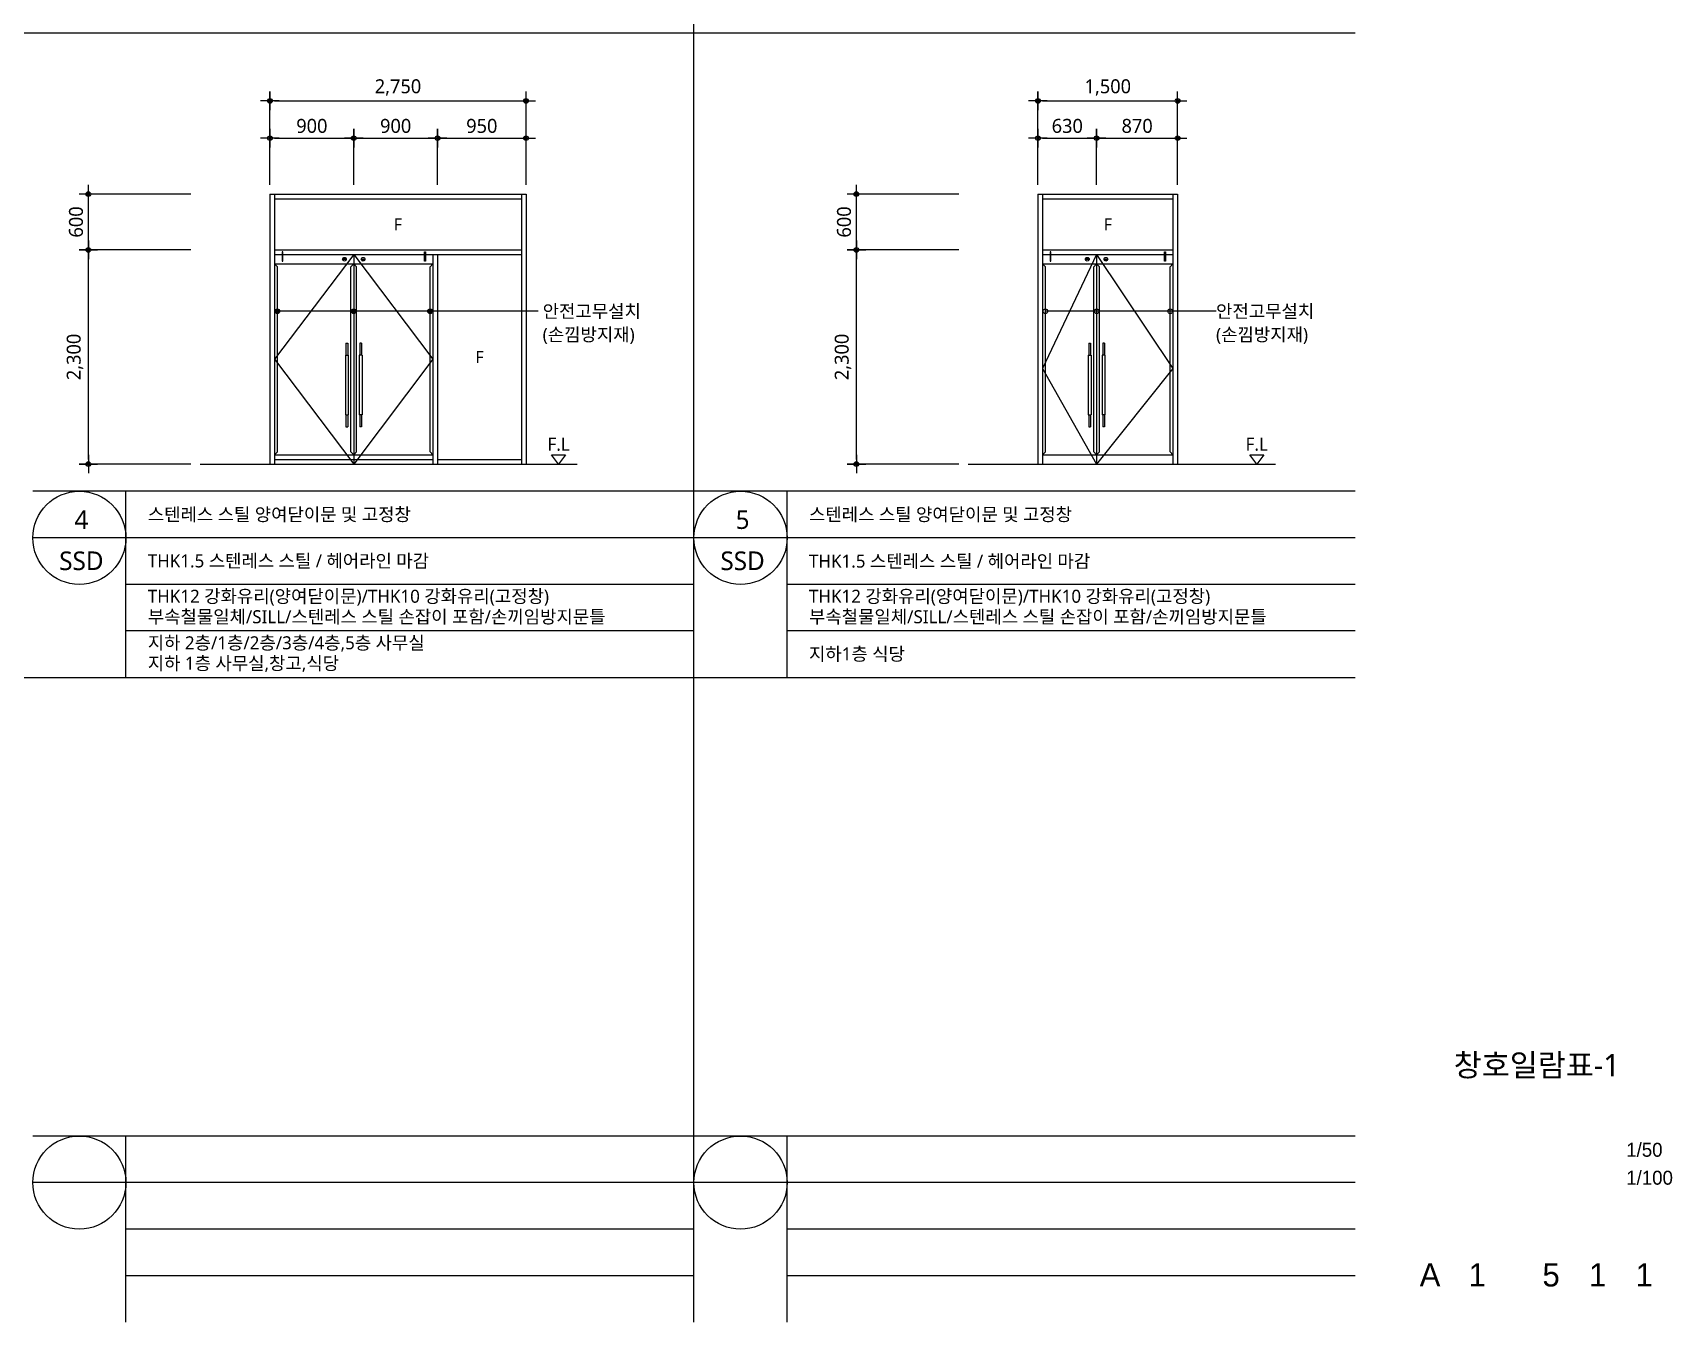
# Model space of a CAD drawing. Header units: millimetres. Extents: x 37653813 to 38677796, y 586285 to 874285.
# Drawn here: x 38497113 to 38514718, y 586835 to 600685 of the extents above; entities that cross this region are included whole.
import ezdxf
from ezdxf.enums import TextEntityAlignment as Align

# ---------------------------------------------------------------- set-up
doc = ezdxf.new("R2010")
doc.units = ezdxf.units.MM
doc.header["$LTSCALE"] = 1000
doc.header["$MEASUREMENT"] = 0
doc.header["$PDSIZE"] = -10
doc.linetypes.add('-HID', pattern=[2.5, 1.5, -1])
doc.linetypes.add('CEN', pattern=[62, 60, -1, 0, -1])
doc.layers.get('0').update_dxf_attribs({"linetype": 'CONTINUOUS'})
doc.layers.get('Defpoints').update_dxf_attribs({"color": 161, "linetype": 'CONTINUOUS'})
for name, color, linetype in [('BOX', 6, 'CONTINUOUS'), ('center(창호)', 1, 'CEN'), ('dim0', 7, 'CONTINUOUS'), ('DOOR', 4, 'CONTINUOUS'), ('DOOR-ELE', 252, 'CONTINUOUS'), ('OPEN', 1, '-HID'), ('SYM', 7, 'CONTINUOUS'), ('TEX', 3, 'CONTINUOUS'), ('TEXT', 3, 'CONTINUOUS'), ('TEXT-TITLE', 6, 'CONTINUOUS'), ('TEXT-기입', 6, 'CONTINUOUS'), ('txt', 3, 'CONTINUOUS'), ('WID', 4, 'CONTINUOUS'), ('WIPEOUT', 7, 'CONTINUOUS')]:
    doc.layers.add(name, color=color, linetype=linetype)
doc.styles.add('CGS', font='cgse', dxfattribs={"bigfont": 'cgs'})
doc.styles.add('나눔바른고딕', font='NanumBarunGothic.ttf')
doc.dimstyles.new('A1-100', dxfattribs={"dimtxt": 3, "dimasz": 1, "dimexe": 2, "dimexo": 2, "dimgap": 1, "dimtad": 1, "dimdec": 0, "dimzin": 12, "dimdsep": 46, "dimlunit": 6, "dimtxsty": '나눔바른고딕', "dimblk1": 'DIMDOT', "dimblk2": 'DIMDOT', "dimsah": 1, "dimcen": -1, "dimdle": 2, "dimclrd": 256, "dimclre": 256, "dimclrt": 3, "dimadec": 0, "dimazin": 0, "dimtfac": 1, "dimtdec": 0, "dimtix": 1, "dimtmove": 2, "dimatfit": 3, "dimldrblk": 'DIMDOT', "dimfxl": 1, "dimtvp": 1, "dimtolj": 1, "dimtzin": 12, "dimlwd": -1, "dimlwe": -1, "dimarcsym": 0})

# ---------------------------------------------------------------- blocks, each defined once
blk = doc.blocks.new('DIMDOT')
at = {"linetype": 'Continuous'}
for p, q in [((-2, 0), (2, 0)), ((0, -2), (0, 2))]:
    blk.add_line(p, q, dxfattribs=at)
for radius in [0.5, 0.25]:
    blk.add_circle((0, 0), radius, dxfattribs=at)
blk = doc.blocks.new('*D251')
at = {"layer": 'Defpoints', "color": 0, "transparency": 16777216}
for p in [(38497710, 598953), (38498910, 598953), (38498910, 598353)]:
    blk.add_point(p, dxfattribs=at)
at = {"layer": 'dim0', "transparency": 16777216}
for p, q in [((38498810, 598953), (38497610, 598953)), ((38497710, 598403), (38497710, 598903)), ((38498810, 598353), (38497610, 598353))]:
    blk.add_line(p, q, dxfattribs=at)
at = {"layer": 'dim0', "transparency": 16777216, "xscale": 50, "yscale": 50, "zscale": 50}
for p, rotation in [((38497710, 598953), 90), ((38497710, 598353), 270)]:
    blk.add_blockref('DIMDOT', p, dxfattribs=dict(at, rotation=rotation))
at = {"layer": 'dim0', "color": 3, "transparency": 16777216, "insert": (38497578, 598653), "char_height": 150, "attachment_point": 5, "rotation": 90, "style": '나눔바른고딕'}
blk.add_mtext('\\A1;600', dxfattribs=at)
blk = doc.blocks.new('*D252')
at = {"layer": 'Defpoints', "color": 0, "transparency": 16777216}
for p in [(38497710, 598353), (38498910, 598353), (38498910, 596053)]:
    blk.add_point(p, dxfattribs=at)
at = {"layer": 'dim0', "transparency": 16777216}
for p, q in [((38498810, 598353), (38497610, 598353)), ((38497710, 596103), (38497710, 598303)), ((38498810, 596053), (38497610, 596053))]:
    blk.add_line(p, q, dxfattribs=at)
at = {"layer": 'dim0', "transparency": 16777216, "xscale": 50, "yscale": 50, "zscale": 50}
for p, rotation in [((38497710, 598353), 90), ((38497710, 596053), 270)]:
    blk.add_blockref('DIMDOT', p, dxfattribs=dict(at, rotation=rotation))
at = {"layer": 'dim0', "color": 3, "transparency": 16777216, "insert": (38497566, 597203), "char_height": 150, "attachment_point": 5, "rotation": 90, "style": '나눔바른고딕'}
blk.add_mtext('\\A1;2,300', dxfattribs=at)
blk = doc.blocks.new('*D253')
at = {"layer": 'Defpoints', "color": 0, "transparency": 16777216}
for p in [(38500560, 599553), (38499660, 598953), (38500560, 598953)]:
    blk.add_point(p, dxfattribs=at)
at = {"layer": 'dim0', "transparency": 16777216}
for p, q in [((38499660, 599053), (38499660, 599653)), ((38500560, 599053), (38500560, 599653)), ((38499710, 599553), (38500510, 599553))]:
    blk.add_line(p, q, dxfattribs=at)
at = {"layer": 'dim0', "transparency": 16777216, "xscale": 50, "yscale": 50, "zscale": 50, "rotation": 180}
blk.add_blockref('DIMDOT', (38499660, 599553), dxfattribs=at)
at = {"layer": 'dim0', "transparency": 16777216, "xscale": 50, "yscale": 50, "zscale": 50}
blk.add_blockref('DIMDOT', (38500560, 599553), dxfattribs=at)
at = {"layer": 'dim0', "color": 3, "transparency": 16777216, "insert": (38500110, 599684), "char_height": 150, "attachment_point": 5, "style": '나눔바른고딕'}
blk.add_mtext('\\A1;900', dxfattribs=at)
blk = doc.blocks.new('*D254')
at = {"layer": 'Defpoints', "color": 0, "transparency": 16777216}
for p in [(38502410, 599953), (38499660, 598953), (38502410, 598953)]:
    blk.add_point(p, dxfattribs=at)
at = {"layer": 'dim0', "transparency": 16777216}
for p, q in [((38499660, 599053), (38499660, 600053)), ((38502410, 599053), (38502410, 600053)), ((38499710, 599953), (38502360, 599953))]:
    blk.add_line(p, q, dxfattribs=at)
at = {"layer": 'dim0', "transparency": 16777216, "xscale": 50, "yscale": 50, "zscale": 50, "rotation": 180}
blk.add_blockref('DIMDOT', (38499660, 599953), dxfattribs=at)
at = {"layer": 'dim0', "transparency": 16777216, "xscale": 50, "yscale": 50, "zscale": 50}
blk.add_blockref('DIMDOT', (38502410, 599953), dxfattribs=at)
at = {"layer": 'dim0', "color": 3, "transparency": 16777216, "insert": (38501035, 600097), "char_height": 150, "attachment_point": 5, "style": '나눔바른고딕'}
blk.add_mtext('\\A1;2,750', dxfattribs=at)
blk = doc.blocks.new('*D255')
at = {"layer": 'Defpoints', "color": 0, "transparency": 16777216}
for p in [(38501460, 599553), (38500560, 598953), (38501460, 598953)]:
    blk.add_point(p, dxfattribs=at)
at = {"layer": 'dim0', "transparency": 16777216}
for p, q in [((38500560, 599053), (38500560, 599653)), ((38501460, 599053), (38501460, 599653)), ((38500610, 599553), (38501410, 599553))]:
    blk.add_line(p, q, dxfattribs=at)
at = {"layer": 'dim0', "transparency": 16777216, "xscale": 50, "yscale": 50, "zscale": 50, "rotation": 180}
blk.add_blockref('DIMDOT', (38500560, 599553), dxfattribs=at)
at = {"layer": 'dim0', "transparency": 16777216, "xscale": 50, "yscale": 50, "zscale": 50}
blk.add_blockref('DIMDOT', (38501460, 599553), dxfattribs=at)
at = {"layer": 'dim0', "color": 3, "transparency": 16777216, "insert": (38501010, 599684), "char_height": 150, "attachment_point": 5, "style": '나눔바른고딕'}
blk.add_mtext('\\A1;900', dxfattribs=at)
blk = doc.blocks.new('*D256')
at = {"layer": 'Defpoints', "color": 0, "transparency": 16777216}
for p in [(38502410, 599553), (38501460, 598953), (38502410, 598953)]:
    blk.add_point(p, dxfattribs=at)
at = {"layer": 'dim0', "transparency": 16777216}
for p, q in [((38501460, 599053), (38501460, 599653)), ((38502410, 599053), (38502410, 599653)), ((38501510, 599553), (38502360, 599553))]:
    blk.add_line(p, q, dxfattribs=at)
at = {"layer": 'dim0', "transparency": 16777216, "xscale": 50, "yscale": 50, "zscale": 50, "rotation": 180}
blk.add_blockref('DIMDOT', (38501460, 599553), dxfattribs=at)
at = {"layer": 'dim0', "transparency": 16777216, "xscale": 50, "yscale": 50, "zscale": 50}
blk.add_blockref('DIMDOT', (38502410, 599553), dxfattribs=at)
at = {"layer": 'dim0', "color": 3, "transparency": 16777216, "insert": (38501935, 599684), "char_height": 150, "attachment_point": 5, "style": '나눔바른고딕'}
blk.add_mtext('\\A1;950', dxfattribs=at)
blk = doc.blocks.new('SSD 2750')
at = {"layer": 'DOOR', "ltscale": 1000}
for p, q in [((0, 2900), (0, 0)), ((0, 2900), (2750, 2900)), ((50, 2900), (50, 0)), ((50, 2850), (2700, 2850)), ((2700, 2900), (2700, 0)), ((2750, 2900), (2750, 0)), ((1750, 2250), (1750, 0)), ((1800, 2250), (1800, 0)), ((0, 0), (2750, 0)), ((50, 50), (1750, 50)), ((1800, 50), (2700, 50))]:
    blk.add_line(p, q, dxfattribs=at)
at = {"layer": 'DOOR-ELE', "ltscale": 1000}
for p, q in [((50, 2150), (80, 2120)), ((80, 130), (80, 2120)), ((815, 2202), (785, 2202)), ((785, 2198), (785, 2202)), ((815, 2198), (785, 2198)), ((815, 2198), (815, 2202)), ((900, 2150), (870, 2120)), ((870, 130), (870, 2120)), ((900, 2150), (930, 2120)), ((930, 130), (930, 2120)), ((985, 2202), (1015, 2202)), ((985, 2198), (985, 2202)), ((985, 2198), (1015, 2198)), ((1015, 2198), (1015, 2202)), ((1750, 2150), (1720, 2120)), ((1720, 130), (1720, 2120)), ((815, 1300), (815, 1170)), ((815, 1300), (835, 1300)), ((815, 1300), (815, 1170)), ((815, 1300), (835, 1300)), ((835, 1300), (835, 1170)), ((835, 1300), (835, 1170)), ((965, 1300), (965, 1170)), ((985, 1300), (965, 1300)), ((965, 1300), (965, 1170)), ((985, 1300), (965, 1300)), ((985, 1300), (985, 1170)), ((985, 1300), (985, 1170)), ((810, 1170), (840, 1170)), ((810, 1170), (810, 530)), ((810, 1170), (840, 1170)), ((810, 1170), (810, 530)), ((840, 1170), (840, 530)), ((840, 1170), (840, 530)), ((990, 1170), (960, 1170)), ((960, 1170), (960, 530)), ((990, 1170), (960, 1170)), ((960, 1170), (960, 530)), ((990, 1170), (990, 530)), ((990, 1170), (990, 530)), ((810, 530), (840, 530)), ((810, 530), (840, 530)), ((815, 530), (815, 400)), ((815, 530), (815, 400)), ((835, 530), (835, 400)), ((835, 530), (835, 400)), ((990, 530), (960, 530)), ((990, 530), (960, 530)), ((965, 530), (965, 400)), ((965, 530), (965, 400)), ((985, 530), (985, 400)), ((985, 530), (985, 400)), ((815, 400), (835, 400)), ((815, 400), (835, 400)), ((985, 400), (965, 400)), ((985, 400), (965, 400)), ((50, 100), (80, 130)), ((900, 100), (870, 130)), ((900, 100), (930, 130)), ((1750, 100), (1720, 130))]:
    blk.add_line(p, q, dxfattribs=at)
for points in [[(140, 2280), (130, 2280), (130, 2180), (140, 2180)], [(1660, 2280), (1670, 2280), (1670, 2180), (1660, 2180)]]:
    blk.add_lwpolyline(points, close=True, dxfattribs=at)
for centre in [(800, 2200), (1000, 2200)]:
    blk.add_circle(centre, 20, dxfattribs=at)
at = {"layer": 'OPEN', "ltscale": 700}
for p, q in [((900, 2250), (50, 1125)), ((900, 2250), (1750, 1125)), ((50, 1125), (900, 0)), ((1750, 1125), (900, 0))]:
    blk.add_line(p, q, dxfattribs=at)
at = {"layer": 'WID'}
for p, q in [((50, 2300), (2700, 2300)), ((50, 2250), (2700, 2250)), ((50, 2150), (1750, 2150)), ((900, 2250), (900, 0)), ((50, 100), (1750, 100))]:
    blk.add_line(p, q, dxfattribs=at)
blk = doc.blocks.new('*D358')
at = {"layer": 'Defpoints', "color": 0, "transparency": 16777216}
for p in [(38505957, 598953), (38507157, 598953), (38507157, 598353)]:
    blk.add_point(p, dxfattribs=at)
at = {"layer": 'dim0', "transparency": 16777216}
for p, q in [((38507057, 598953), (38505857, 598953)), ((38505957, 598403), (38505957, 598903)), ((38507057, 598353), (38505857, 598353))]:
    blk.add_line(p, q, dxfattribs=at)
at = {"layer": 'dim0', "transparency": 16777216, "xscale": 50, "yscale": 50, "zscale": 50}
for p, rotation in [((38505957, 598953), 90), ((38505957, 598353), 270)]:
    blk.add_blockref('DIMDOT', p, dxfattribs=dict(at, rotation=rotation))
at = {"layer": 'dim0', "color": 3, "transparency": 16777216, "insert": (38505825, 598653), "char_height": 150, "attachment_point": 5, "rotation": 90, "style": '나눔바른고딕'}
blk.add_mtext('\\A1;600', dxfattribs=at)
blk = doc.blocks.new('*D359')
at = {"layer": 'Defpoints', "color": 0, "transparency": 16777216}
for p in [(38505957, 598353), (38507157, 598353), (38507157, 596053)]:
    blk.add_point(p, dxfattribs=at)
at = {"layer": 'dim0', "transparency": 16777216}
for p, q in [((38507057, 598353), (38505857, 598353)), ((38505957, 596103), (38505957, 598303)), ((38507057, 596053), (38505857, 596053))]:
    blk.add_line(p, q, dxfattribs=at)
at = {"layer": 'dim0', "transparency": 16777216, "xscale": 50, "yscale": 50, "zscale": 50}
for p, rotation in [((38505957, 598353), 90), ((38505957, 596053), 270)]:
    blk.add_blockref('DIMDOT', p, dxfattribs=dict(at, rotation=rotation))
at = {"layer": 'dim0', "color": 3, "transparency": 16777216, "insert": (38505813, 597203), "char_height": 150, "attachment_point": 5, "rotation": 90, "style": '나눔바른고딕'}
blk.add_mtext('\\A1;2,300', dxfattribs=at)
blk = doc.blocks.new('*D360')
at = {"layer": 'Defpoints', "color": 0, "transparency": 16777216}
for p in [(38508537, 599553), (38507907, 598953), (38508537, 598953)]:
    blk.add_point(p, dxfattribs=at)
at = {"layer": 'dim0', "transparency": 16777216}
for p, q in [((38507907, 599053), (38507907, 599653)), ((38508537, 599053), (38508537, 599653)), ((38507957, 599553), (38508487, 599553))]:
    blk.add_line(p, q, dxfattribs=at)
at = {"layer": 'dim0', "transparency": 16777216, "xscale": 50, "yscale": 50, "zscale": 50, "rotation": 180}
blk.add_blockref('DIMDOT', (38507907, 599553), dxfattribs=at)
at = {"layer": 'dim0', "transparency": 16777216, "xscale": 50, "yscale": 50, "zscale": 50}
blk.add_blockref('DIMDOT', (38508537, 599553), dxfattribs=at)
at = {"layer": 'dim0', "color": 3, "transparency": 16777216, "insert": (38508222, 599684), "char_height": 150, "attachment_point": 5, "style": '나눔바른고딕'}
blk.add_mtext('\\A1;630', dxfattribs=at)
blk = doc.blocks.new('*D361')
at = {"layer": 'Defpoints', "color": 0, "transparency": 16777216}
for p in [(38509407, 599953), (38507907, 598953), (38509407, 598953)]:
    blk.add_point(p, dxfattribs=at)
at = {"layer": 'dim0', "transparency": 16777216}
for p, q in [((38507907, 599053), (38507907, 600053)), ((38509407, 599053), (38509407, 600053)), ((38507957, 599953), (38509357, 599953))]:
    blk.add_line(p, q, dxfattribs=at)
at = {"layer": 'dim0', "transparency": 16777216, "xscale": 50, "yscale": 50, "zscale": 50, "rotation": 180}
blk.add_blockref('DIMDOT', (38507907, 599953), dxfattribs=at)
at = {"layer": 'dim0', "transparency": 16777216, "xscale": 50, "yscale": 50, "zscale": 50}
blk.add_blockref('DIMDOT', (38509407, 599953), dxfattribs=at)
at = {"layer": 'dim0', "color": 3, "transparency": 16777216, "insert": (38508657, 600097), "char_height": 150, "attachment_point": 5, "style": '나눔바른고딕'}
blk.add_mtext('\\A1;1,500', dxfattribs=at)
blk = doc.blocks.new('*D362')
at = {"layer": 'Defpoints', "color": 0, "transparency": 16777216}
for p in [(38509407, 599553), (38508537, 598953), (38509407, 598953)]:
    blk.add_point(p, dxfattribs=at)
at = {"layer": 'dim0', "transparency": 16777216}
for p, q in [((38508537, 599053), (38508537, 599653)), ((38509407, 599053), (38509407, 599653)), ((38508587, 599553), (38509357, 599553))]:
    blk.add_line(p, q, dxfattribs=at)
at = {"layer": 'dim0', "transparency": 16777216, "xscale": 50, "yscale": 50, "zscale": 50, "rotation": 180}
blk.add_blockref('DIMDOT', (38508537, 599553), dxfattribs=at)
at = {"layer": 'dim0', "transparency": 16777216, "xscale": 50, "yscale": 50, "zscale": 50}
blk.add_blockref('DIMDOT', (38509407, 599553), dxfattribs=at)
at = {"layer": 'dim0', "color": 3, "transparency": 16777216, "insert": (38508972, 599684), "char_height": 150, "attachment_point": 5, "style": '나눔바른고딕'}
blk.add_mtext('\\A1;870', dxfattribs=at)

msp = doc.modelspace()

# ---------------------------------------------------------------- hatches: boundary and pattern name
at = {"layer": 'SYM', "ltscale": 1000}
h = msp.add_hatch(color=256, dxfattribs=at)
h.dxf.hatch_style = 1
edge = h.paths.add_edge_path()
edge.add_arc((38499739.8, 597694.2), 25, 0, 360)
h = msp.add_hatch(color=256, dxfattribs=at)
h.dxf.hatch_style = 1
edge = h.paths.add_edge_path()
edge.add_arc((38500559.8, 597694.2), 25, 0, 360)
h = msp.add_hatch(color=256, dxfattribs=at)
h.dxf.hatch_style = 1
edge = h.paths.add_edge_path()
edge.add_arc((38501379.8, 597694.2), 25, 0, 360)
h = msp.add_hatch(color=256, dxfattribs=at)
h.dxf.hatch_style = 1
edge = h.paths.add_edge_path()
edge.add_arc((38507986.9, 597694.2), 25, 0, 360)
h = msp.add_hatch(color=256, dxfattribs=at)
h.dxf.hatch_style = 1
edge = h.paths.add_edge_path()
edge.add_arc((38508537.9, 597694.2), 25, 0, 360)
h = msp.add_hatch(color=256, dxfattribs=at)
h.dxf.hatch_style = 1
edge = h.paths.add_edge_path()
edge.add_arc((38509326.9, 597694.2), 25, 0, 360)

# ---------------------------------------------------------------- linework, layer by layer
at = {"layer": 'BOX', "color": 3}
for p, q in [((38504213.4, 586835), (38504213.4, 614535)), ((38475813.4, 600685), (38511313.4, 600685)), ((38475813.4, 593760), (38511313.4, 593760))]:
    msp.add_line(p, q, dxfattribs=at)
at = {"layer": 'BOX'}
for p, q in [((38504213.4, 595760), (38497113.4, 595760)), ((38498113.4, 593760), (38498113.4, 595760)), ((38511313.4, 595760), (38504213.4, 595760)), ((38505213.4, 593760), (38505213.4, 595760)), ((38504213.4, 588835), (38497113.4, 588835)), ((38498113.4, 586835), (38498113.4, 588835)), ((38511313.4, 588835), (38504213.4, 588835)), ((38505213.4, 586835), (38505213.4, 588835)), ((38505213.4, 586835), (38505213.4, 588835))]:
    msp.add_line(p, q, dxfattribs=at)
at = {"layer": 'BOX', "color": 6}
for p, q in [((38498113.4, 595260), (38497113.4, 595260)), ((38505213.4, 595260), (38504213.4, 595260)), ((38498113.4, 588335), (38497113.4, 588335)), ((38505213.4, 588335), (38504213.4, 588335)), ((38505213.4, 588335), (38504213.4, 588335))]:
    msp.add_line(p, q, dxfattribs=at)
at = {"layer": 'BOX', "color": 5}
for p, q in [((38504213.4, 595260), (38498113.4, 595260)), ((38511313.4, 595260), (38505213.4, 595260)), ((38504213.4, 594760), (38498113.4, 594760)), ((38511313.4, 594760), (38505213.4, 594760)), ((38504213.4, 594260), (38498113.4, 594260)), ((38511313.4, 594260), (38505213.4, 594260)), ((38504213.4, 588335), (38498113.4, 588335)), ((38511313.4, 588335), (38505213.4, 588335)), ((38504213.4, 587835), (38498113.4, 587835)), ((38511313.4, 587835), (38505213.4, 587835)), ((38504213.4, 587335), (38498113.4, 587335)), ((38511313.4, 587335), (38505213.4, 587335))]:
    msp.add_line(p, q, dxfattribs=at)
at = {"layer": 'BOX', "color": 6}
for centre in [(38497613.4, 595260), (38504713.4, 595260), (38497613.4, 588335), (38504713.4, 588335)]:
    msp.add_circle(centre, 500, dxfattribs=at)
at = {"layer": 'center(창호)', "ltscale": 1000}
for p, q in [((38498909.8, 596052.8), (38502959.8, 596052.8)), ((38507156.9, 596052.8), (38510456.9, 596052.8))]:
    msp.add_line(p, q, dxfattribs=at)
at = {"layer": 'SYM', "ltscale": 1000}
msp.add_line((38502538.6, 597694.2), (38499749.8, 597694.2), dxfattribs=at)
at = {"layer": 'SYM'}
for points in [[(38502684.8, 596152.8), (38502834.8, 596152.8), (38502759.8, 596052.8), (38502684.8, 596152.8)], [(38510181.9, 596152.8), (38510331.9, 596152.8), (38510256.9, 596052.8), (38510181.9, 596152.8)]]:
    msp.add_lwpolyline(points, dxfattribs=at)
at = {"layer": 'SYM', "ltscale": 1000}
for centre in [(38499739.8, 597694.2), (38500559.8, 597694.2), (38501379.8, 597694.2)]:
    msp.add_circle(centre, 25, dxfattribs=at)

# ---------------------------------------------------------------- texts
at = {"layer": 'dim0', "color": 3, "char_height": 130, "attachment_point": 5, "style": '나눔바른고딕', "bg_fill": 3, "box_fill_scale": 1.25, "bg_fill_color": 256, "bg_fill_true_color": 13158600, "bg_fill_transparency": 0}
for insert in [(38501034.8, 598627.8), (38501909.8, 597202.8)]:
    msp.add_mtext('\\A1;F}', dxfattribs=dict(at, insert=insert))
at = {"layer": 'TEX', "color": 253, "style": '나눔바른고딕'}
for p in [(38502640, 596196.6), (38510137, 596196.6)]:
    msp.add_text('F.L', height=140, dxfattribs=at).set_placement(p)
at = {"layer": 'TEXT', "style": '나눔바른고딕'}
for s, p in [('안전고무설치', (38502588.6, 597694.2)), ('안전고무설치', (38509819.4, 597694.2)), ('(손낌방지재)', (38502588.6, 597444.2)), ('(손낌방지재)', (38509819.4, 597444.2)), ('스텐레스 스틸 양여닫이문 및 고정창', (38498348.2, 595512.1)), ('스텐레스 스틸 양여닫이문 및 고정창', (38505448.2, 595512.1)), ('THK1.5 스텐레스 스틸 / 헤어라인 마감', (38498348.2, 595012.7)), ('THK1.5 스텐레스 스틸 / 헤어라인 마감', (38505448.2, 595010.3)), ('THK12 강화유리(양여닫이문)/THK10 강화유리(고정창)', (38498348.2, 594632.7)), ('THK12 강화유리(양여닫이문)/THK10 강화유리(고정창)', (38505448.2, 594632.7)), ('부속철물일체/SILL/스텐레스 스틸 손잡이 포함/손끼임방지문틀', (38498348.2, 594412.7)), ('부속철물일체/SILL/스텐레스 스틸 손잡이 포함/손끼임방지문틀', (38505448.2, 594412.7)), ('지하 2층/1층/2층/3층/4층,5층 사무실', (38498348.2, 594132.7)), ('지하 1층 사무실,창고,식당', (38498348.2, 593912.7)), ('지하1층 식당', (38505448.2, 594012.7))]:
    msp.add_text(s, height=140, dxfattribs=at).set_placement(p, align=Align.MIDDLE_LEFT)
at = {"layer": 'TEXT-TITLE', "style": '나눔바른고딕'}
msp.add_text('창호일람표-1', height=240, dxfattribs=at).set_placement((38513263.4, 589596.6), align=Align.MIDDLE_CENTER)
at = {"layer": 'TEXT-기입', "style": 'CGS'}
for s, p in [('1/50', (38514223.6, 588567.1)), ('1/100', (38514223.6, 588267.1))]:
    msp.add_text(s, height=150, dxfattribs=at).set_placement(p, align=Align.BOTTOM_LEFT)
for s, p in [('A', (38512117.3, 587344)), ('1', (38512623.5, 587344)), ('5', (38513417.3, 587344)), ('1', (38513917.3, 587344)), ('1', (38514417.3, 587344))]:
    msp.add_text(s, height=250, dxfattribs=at).set_placement(p, align=Align.MIDDLE_CENTER)
at = {"layer": 'txt', "style": '나눔바른고딕'}
for s, p in [('4', (38497635.2, 595455.8)), ('5', (38504735.2, 595455.8)), ('SSD', (38497635.2, 595013.7)), ('SSD', (38504735.2, 595013.7))]:
    msp.add_text(s, height=200, dxfattribs=at).set_placement(p, align=Align.MIDDLE_CENTER)

# ---------------------------------------------------------------- dimensions: what is measured, and where the dimension line sits
at = {"layer": 'dim0'}
for base, p1, p2, picture, middle in [((38502409.8, 599952.8), (38499659.8, 598952.8), (38502409.8, 598952.8), '*D254', (38501034.8, 600096.6)), ((38509406.9, 599952.8), (38507906.9, 598952.8), (38509406.9, 598952.8), '*D361', (38508656.9, 600096.6)), ((38500559.8, 599552.8), (38499659.8, 598952.8), (38500559.8, 598952.8), '*D253', (38500109.8, 599684.4)), ((38501459.8, 599552.8), (38500559.8, 598952.8), (38501459.8, 598952.8), '*D255', (38501009.8, 599684.4)), ((38502409.8, 599552.8), (38501459.8, 598952.8), (38502409.8, 598952.8), '*D256', (38501934.8, 599684.4)), ((38508536.9, 599552.8), (38507906.9, 598952.8), (38508536.9, 598952.8), '*D360', (38508221.9, 599684.4)), ((38509406.9, 599552.8), (38508536.9, 598952.8), (38509406.9, 598952.8), '*D362', (38508971.9, 599684.3))]:
    dim = msp.add_linear_dim(base=base, p1=p1, p2=p2, dimstyle='A1-100', override={"dimscale": 50}, dxfattribs=at)
    dim.commit()
    dim.dimension.update_dxf_attribs({"geometry": picture, "text_midpoint": middle})
for base, p1, p2, picture, middle in [((38497709.8, 598952.8), (38498909.8, 598352.8), (38498909.8, 598952.8), '*D251', (38497578.3, 598652.8)), ((38505956.9, 598952.8), (38507156.9, 598352.8), (38507156.9, 598952.8), '*D358', (38505825.3, 598652.8)), ((38497709.8, 598352.8), (38498909.8, 596052.8), (38498909.8, 598352.8), '*D252', (38497565.9, 597202.8)), ((38505956.9, 598352.8), (38507156.9, 596052.8), (38507156.9, 598352.8), '*D359', (38505813, 597202.8))]:
    dim = msp.add_linear_dim(base=base, p1=p1, p2=p2, angle=90, dimstyle='A1-100', override={"dimscale": 50}, dxfattribs=at)
    dim.commit()
    dim.dimension.update_dxf_attribs({"geometry": picture, "text_midpoint": middle})

# ---------------------------------------------------------------- next in the draw order: block references
msp.add_blockref('SSD 2750', (38499659.8, 596052.8))

# ---------------------------------------------------------------- next in the draw order: wipeouts: each hides what was drawn before it
msp.add_wipeout([(38507906.9, 598952.8), (38509406.9, 598952.8), (38509406.9, 596052.8), (38507906.9, 596052.8)]).dxf.layer = 'WIPEOUT'

# ---------------------------------------------------------------- next in the draw order: linework, layer by layer
at = {"layer": 'DOOR', "ltscale": 1000}
for p, q in [((38507906.9, 598952.8), (38507906.9, 596052.8)), ((38507906.9, 598952.8), (38509406.9, 598952.8)), ((38507956.9, 598952.8), (38507956.9, 596052.8)), ((38507956.9, 598902.8), (38509356.9, 598902.8)), ((38509356.9, 598952.8), (38509356.9, 596052.8)), ((38509406.9, 598952.8), (38509406.9, 596052.8)), ((38507906.9, 596052.8), (38509406.9, 596052.8))]:
    msp.add_line(p, q, dxfattribs=at)
at = {"layer": 'DOOR-ELE', "ltscale": 1000}
for p, q in [((38507956.9, 598202.8), (38507986.9, 598172.8)), ((38508451.9, 598254.3), (38508421.9, 598254.3)), ((38508421.9, 598251.3), (38508421.9, 598254.3)), ((38508451.9, 598251.3), (38508421.9, 598251.3)), ((38508451.9, 598251.3), (38508451.9, 598254.3)), ((38508536.9, 598202.8), (38508506.9, 598172.8)), ((38508536.9, 598202.8), (38508566.9, 598172.8)), ((38508621.9, 598254.3), (38508651.9, 598254.3)), ((38508621.9, 598251.3), (38508621.9, 598254.3)), ((38508621.9, 598251.3), (38508651.9, 598251.3)), ((38508651.9, 598251.3), (38508651.9, 598254.3)), ((38509356.9, 598202.8), (38509326.9, 598172.8)), ((38507986.9, 596182.8), (38507986.9, 598172.8)), ((38508506.9, 596182.8), (38508506.9, 598172.8)), ((38508566.9, 596182.8), (38508566.9, 598172.8)), ((38509326.9, 596182.8), (38509326.9, 598172.8)), ((38508451.9, 597352.8), (38508451.9, 597222.8)), ((38508451.9, 597352.8), (38508471.9, 597352.8)), ((38508451.9, 597352.8), (38508451.9, 597222.8)), ((38508451.9, 597352.8), (38508471.9, 597352.8)), ((38508471.9, 597352.8), (38508471.9, 597222.8)), ((38508471.9, 597352.8), (38508471.9, 597222.8)), ((38508601.9, 597352.8), (38508601.9, 597222.8)), ((38508621.9, 597352.8), (38508601.9, 597352.8)), ((38508601.9, 597352.8), (38508601.9, 597222.8)), ((38508621.9, 597352.8), (38508601.9, 597352.8)), ((38508621.9, 597352.8), (38508621.9, 597222.8)), ((38508621.9, 597352.8), (38508621.9, 597222.8)), ((38508446.9, 597222.8), (38508476.9, 597222.8)), ((38508446.9, 597222.8), (38508446.9, 596582.8)), ((38508446.9, 597222.8), (38508476.9, 597222.8)), ((38508446.9, 597222.8), (38508446.9, 596582.8)), ((38508476.9, 597222.8), (38508476.9, 596582.8)), ((38508476.9, 597222.8), (38508476.9, 596582.8)), ((38508626.9, 597222.8), (38508596.9, 597222.8)), ((38508596.9, 597222.8), (38508596.9, 596582.8)), ((38508626.9, 597222.8), (38508596.9, 597222.8)), ((38508596.9, 597222.8), (38508596.9, 596582.8)), ((38508626.9, 597222.8), (38508626.9, 596582.8)), ((38508626.9, 597222.8), (38508626.9, 596582.8)), ((38508446.9, 596582.8), (38508476.9, 596582.8)), ((38508446.9, 596582.8), (38508476.9, 596582.8)), ((38508451.9, 596582.8), (38508451.9, 596452.8)), ((38508451.9, 596582.8), (38508451.9, 596452.8)), ((38508451.9, 596452.8), (38508471.9, 596452.8)), ((38508451.9, 596452.8), (38508471.9, 596452.8)), ((38508471.9, 596582.8), (38508471.9, 596452.8)), ((38508471.9, 596582.8), (38508471.9, 596452.8)), ((38508626.9, 596582.8), (38508596.9, 596582.8)), ((38508626.9, 596582.8), (38508596.9, 596582.8)), ((38508601.9, 596582.8), (38508601.9, 596452.8)), ((38508601.9, 596582.8), (38508601.9, 596452.8)), ((38508621.9, 596452.8), (38508601.9, 596452.8)), ((38508621.9, 596452.8), (38508601.9, 596452.8)), ((38508621.9, 596582.8), (38508621.9, 596452.8)), ((38508621.9, 596582.8), (38508621.9, 596452.8)), ((38507956.9, 596152.8), (38507986.9, 596182.8)), ((38508536.9, 596152.8), (38508506.9, 596182.8)), ((38508536.9, 596152.8), (38508566.9, 596182.8)), ((38509356.9, 596152.8), (38509326.9, 596182.8))]:
    msp.add_line(p, q, dxfattribs=at)
for points in [[(38508046.9, 598332.8), (38508036.9, 598332.8), (38508036.9, 598232.8), (38508046.9, 598232.8)], [(38509266.9, 598332.8), (38509276.9, 598332.8), (38509276.9, 598232.8), (38509266.9, 598232.8)]]:
    msp.add_lwpolyline(points, close=True, dxfattribs=at)
for centre in [(38508436.9, 598252.8), (38508636.9, 598252.8)]:
    msp.add_circle(centre, 20, dxfattribs=at)
at = {"layer": 'OPEN', "ltscale": 700}
for p, q in [((38508536.9, 598302.8), (38507956.9, 597077.8)), ((38508536.9, 598302.8), (38509356.9, 597077.8)), ((38507956.9, 597077.8), (38508536.9, 596052.8)), ((38509356.9, 597077.8), (38508536.9, 596052.8))]:
    msp.add_line(p, q, dxfattribs=at)
at = {"layer": 'SYM', "ltscale": 1000}
msp.add_line((38509819.4, 597694.2), (38507996.9, 597694.2), dxfattribs=at)
for centre in [(38507986.9, 597694.2), (38508537.9, 597694.2), (38509326.9, 597694.2)]:
    msp.add_circle(centre, 25, dxfattribs=at)
at = {"layer": 'WID'}
for p, q in [((38507956.9, 598352.8), (38509356.9, 598352.8)), ((38507956.9, 598302.8), (38509356.9, 598302.8)), ((38507956.9, 598202.8), (38509356.9, 598202.8)), ((38508536.9, 598302.8), (38508536.9, 596052.8)), ((38507956.9, 596152.8), (38509356.9, 596152.8))]:
    msp.add_line(p, q, dxfattribs=at)

# ---------------------------------------------------------------- next in the draw order: texts
at = {"layer": 'dim0', "color": 3, "insert": (38508656.9, 598627.8), "char_height": 130, "attachment_point": 5, "style": '나눔바른고딕', "bg_fill": 3, "box_fill_scale": 1.25, "bg_fill_color": 256, "bg_fill_true_color": 13158600, "bg_fill_transparency": 0}
msp.add_mtext('\\A1;F}', dxfattribs=at)

doc.saveas('drawing.dxf')
